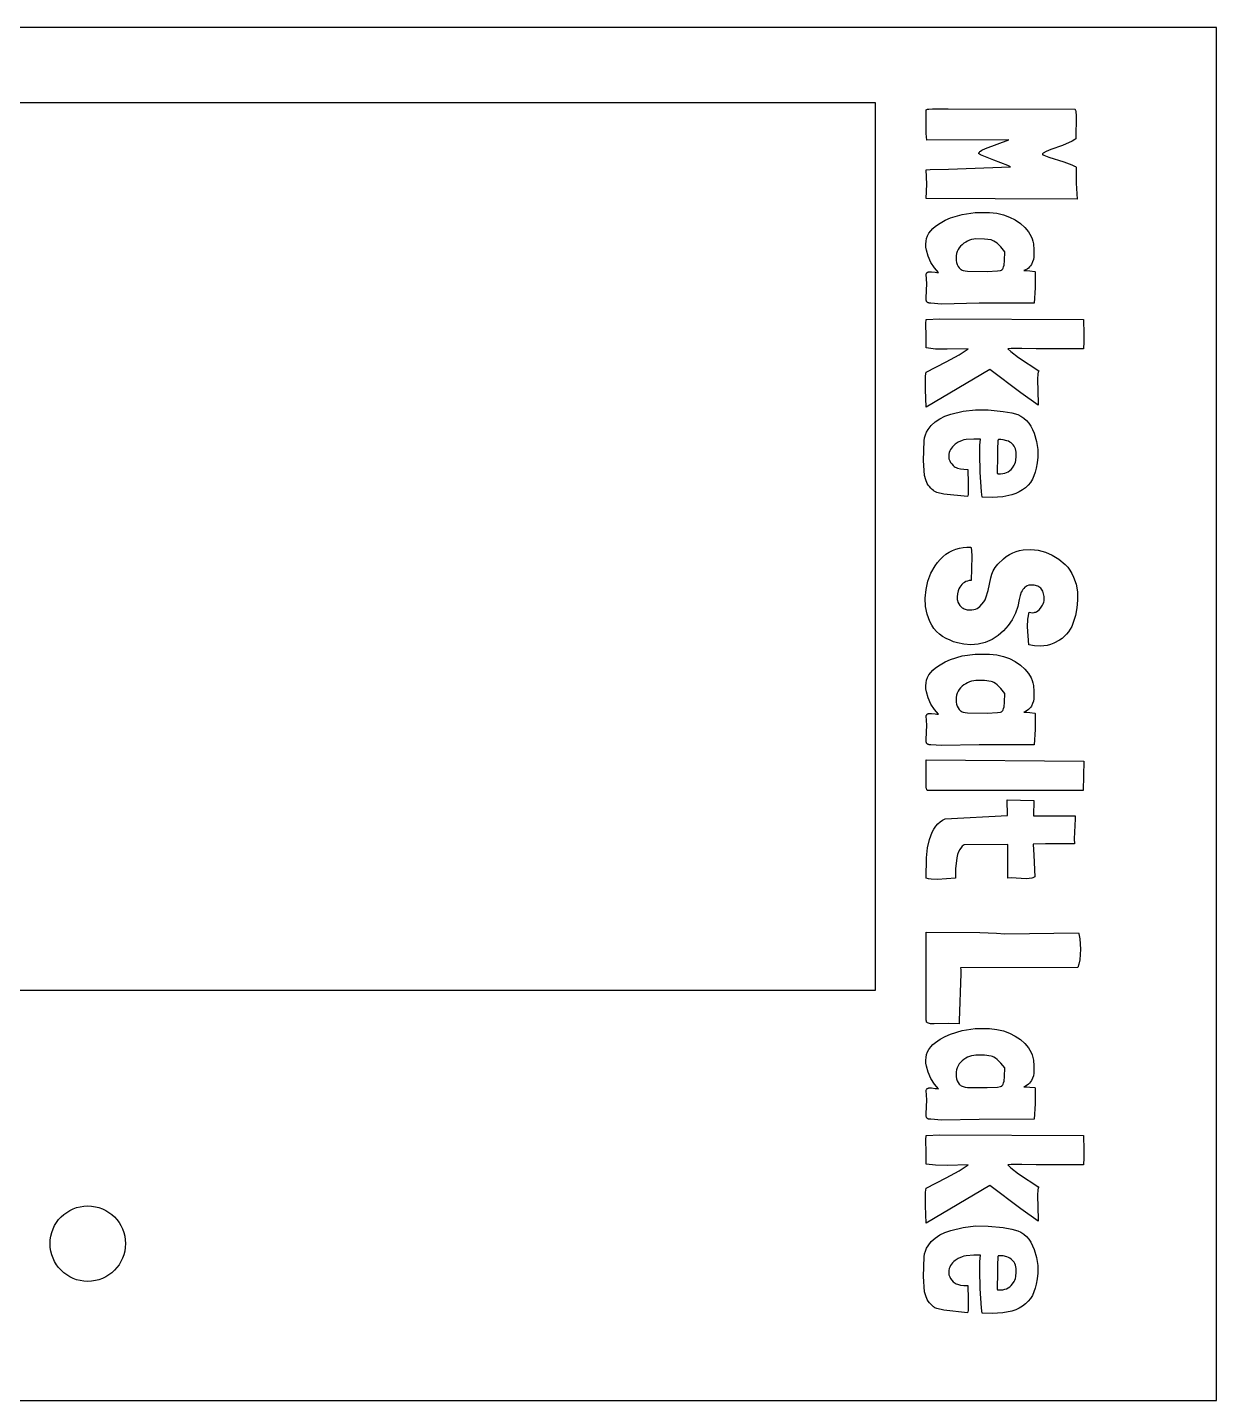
# Model space of a CAD drawing. Header units: millimetres. Extents: x -374 to 374, y -228 to 228.
# Drawn here: x -20 to 374, y -227.5 to 227.5 of the extents above; entities that cross this region are included whole.
import ezdxf

# ---------------------------------------------------------------- set-up
doc = ezdxf.new("R2010")
doc.units = ezdxf.units.MM
doc.layers.add('Default', color=7, linetype='Continuous')
doc.layers.add('Red', color=1, linetype='Continuous')

msp = doc.modelspace()

# ---------------------------------------------------------------- linework, layer by layer
at = {"layer": 'Default'}
for points in [[(-374, -227.5), (374, -227.5), (374, 227.5), (-374, 227.5)], [(-261, -91.5), (261, -91.5), (261, 202.5), (-261, 202.5)]]:
    msp.add_lwpolyline(points, close=True, dxfattribs=at)
msp.add_circle((0, -175.51), 12.5, dxfattribs=at)
at = {"layer": 'Red'}
for points in [[(277.75, 170.87), (277.97, 175.6), (277.82, 180.34), (279.07, 180.38), (285.19, 180.51), (305.73, 181.35), (304.86, 181.79), (300.22, 183.48), (296.31, 185.02), (295.77, 185.29), (295.42, 185.52), (295.31, 185.62), (295.27, 185.66), (295.24, 185.7), (295.24, 185.72), (295.23, 185.74), (295.22, 185.76), (295.22, 185.77), (295.23, 185.81), (295.24, 185.87), (295.26, 185.94), (295.29, 186.01), (295.33, 186.08), (295.44, 186.22), (295.58, 186.37), (295.76, 186.51), (296.23, 186.82), (297.47, 187.44), (305.23, 190.31), (278.04, 190.1), (277.77, 192.39), (277.82, 200.14), (277.83, 200.15), (277.83, 200.17), (277.83, 200.18), (277.84, 200.19), (277.85, 200.21), (277.86, 200.22), (277.89, 200.25), (277.93, 200.28), (278.04, 200.33), (278.18, 200.38), (278.37, 200.44), (278.65, 200.46), (279.89, 200.5), (285.07, 200.56), (327.03, 200.43), (327.05, 200.41), (327.07, 200.4), (327.11, 200.36), (327.14, 200.3), (327.17, 200.24), (327.23, 200.08), (327.33, 199.64), (327.45, 198.25), (327.39, 190.67), (327.39, 190.6), (327.07, 190.34), (326.12, 189.77), (322.98, 188.43), (319.13, 187.02), (317.52, 186.36), (316.56, 185.87), (316.48, 185.77), (316.41, 185.68), (316.36, 185.6), (316.32, 185.52), (316.31, 185.48), (316.31, 185.47), (316.31, 185.46), (316.31, 185.45), (316.31, 185.44), (316.32, 185.43), (316.32, 185.42), (316.33, 185.41), (316.34, 185.38), (316.37, 185.36), (316.43, 185.31), (316.52, 185.26), (316.76, 185.14), (318.48, 184.55), (323.44, 183.01), (326.07, 182.02), (326.95, 181.59), (327.28, 181.39), (327.54, 181.2), (327.53, 175.89), (327.82, 170.59), (300.64, 170.66)], [(277.97, 142.61), (277.75, 145.69), (277.81, 145.85), (277.88, 145.99), (277.96, 146.11), (278.06, 146.22), (278.16, 146.31), (278.28, 146.39), (278.41, 146.45), (278.55, 146.5), (278.7, 146.53), (278.86, 146.55), (279.54, 146.54), (280.75, 146.39), (281.37, 146.3), (281.84, 146.27), (280.51, 147.83), (279.37, 149.65), (278.44, 151.7), (277.87, 153.74), (277.73, 154.73), (277.68, 155.71), (277.74, 156.66), (277.94, 157.58), (278.26, 158.46), (278.72, 159.3), (279.3, 160.11), (280.02, 160.87), (280.87, 161.6), (282.42, 162.68), (284.06, 163.61), (285.82, 164.4), (289.68, 165.56), (294.01, 166.18), (298.82, 166.22), (301.17, 165.93), (303.36, 165.42), (305.4, 164.69), (307.28, 163.73), (309, 162.55), (310.47, 161.23), (311.65, 159.81), (312.53, 158.28), (312.87, 157.47), (313.13, 156.64), (313.32, 155.79), (313.49, 153.83), (313.44, 151.38), (313.33, 150.58), (313.07, 149.79), (312.64, 148.96), (312.36, 148.53), (312.04, 148.14), (311.65, 147.78), (311.22, 147.45), (310.72, 147.17), (310.18, 146.91), (311.08, 146.92), (312.14, 146.82), (313.77, 146.63), (313.83, 146.63), (313.84, 146.63), (313.84, 146.63), (313.84, 146.63), (313.84, 146.63), (313.84, 146.63), (313.84, 146.62), (313.84, 146.62), (313.84, 146.62), (313.84, 146.62), (313.84, 146.62), (313.85, 146.6), (313.86, 146.55), (313.88, 146.07), (313.89, 141.23), (313.55, 136.15), (295.31, 136.11), (282.83, 135.85), (279.3, 136.15), (278.75, 136.18), (278.62, 136.2), (278.51, 136.23), (278.4, 136.28), (278.3, 136.33), (278.21, 136.39), (278.12, 136.46), (278.04, 136.54), (277.97, 136.63), (277.91, 136.73), (277.85, 136.84), (277.75, 137.08), (277.75, 137.95)], [(303.86, 153.15), (302.52, 154.77), (301.31, 155.97), (300.76, 156.4), (300.24, 156.73), (299.76, 156.96), (299.3, 157.08), (297.1, 157.39), (294.27, 157.43), (293.55, 157.34), (292.85, 157.19), (292.17, 156.97), (291.51, 156.7), (290.88, 156.36), (290.26, 155.97), (289.67, 155.51), (289.16, 155.01), (288.72, 154.47), (288.36, 153.88), (288.09, 153.25), (287.89, 152.58), (287.77, 151.86), (287.72, 151.1), (287.76, 150.3), (287.89, 149.58), (288.09, 148.92), (288.39, 148.34), (288.76, 147.82), (288.98, 147.59), (289.2, 147.4), (289.44, 147.24), (289.71, 147.1), (290, 146.98), (290.69, 146.8), (291.48, 146.7), (298.04, 146.64), (301.38, 146.82), (302.39, 147), (302.73, 147.1), (302.85, 147.16), (302.91, 147.19), (302.96, 147.23), (303.02, 147.28), (303.11, 147.4), (303.21, 147.55), (303.3, 147.73), (303.45, 148.18), (303.58, 148.76), (303.77, 150.27)], [(329.9, 130.77), (330.01, 125.89), (330.05, 123.38), (329.9, 121.02), (314.19, 121.02), (309.53, 121.11), (307.16, 121.16), (305.91, 121.13), (304.87, 121.02), (305.79, 120.09), (308.41, 118.1), (315.13, 113.7), (315.1, 113.68), (315.08, 113.66), (315.04, 113.61), (315, 113.55), (314.97, 113.47), (314.9, 113.28), (314.8, 112.73), (314.7, 110.98), (314.91, 102.94), (314.91, 102.36), (309.14, 106.47), (298.84, 114.2), (277.82, 101.72), (277.62, 107.51), (277.52, 110.52), (277.6, 112.04), (277.82, 113.27), (284.42, 116.75), (288.67, 119.02), (291.67, 121.02), (284.73, 120.88), (280.85, 120.93), (277.82, 121.3), (277.77, 126.04), (277.67, 128.46), (277.68, 129.79), (277.74, 130.32), (277.82, 130.77), (282.3, 130.98)], [(276.89, 84), (277.11, 90.53), (277.29, 91.51), (277.57, 92.47), (277.94, 93.38), (278.4, 94.26), (279.5, 95.61), (280.8, 96.79), (282.31, 97.8), (284.02, 98.66), (285.93, 99.34), (290.01, 100.31), (294.16, 100.79), (298.32, 100.78), (303.33, 100.26), (306.15, 99.77), (308.17, 99.21), (309.19, 98.68), (310.13, 98.04), (310.99, 97.27), (311.76, 96.39), (312.46, 95.39), (313.07, 94.26), (313.59, 93.02), (314.39, 90.31), (314.78, 87.66), (314.78, 85.12), (314.57, 83.28), (314.19, 81.49), (313.9, 80.16), (313.5, 78.93), (312.98, 77.8), (312.35, 76.76), (311.6, 75.83), (310.73, 74.98), (309.76, 74.24), (308.66, 73.59), (307.45, 73.04), (306.13, 72.58), (303.14, 71.97), (299.69, 71.74), (296.4, 71.88), (296.11, 73.59), (295.71, 80.1), (295.55, 86.17), (295.6, 89.07), (295.83, 91.1), (293.61, 91.1), (291.05, 90.94), (290.3, 90.8), (289.69, 90.6), (288.44, 90.04), (287.39, 89.37), (286.94, 88.99), (286.54, 88.58), (286.18, 88.14), (285.88, 87.67), (285.63, 87.18), (285.43, 86.65), (285.34, 86.08), (285.29, 85.39), (285.28, 85), (285.29, 84.79), (285.33, 84.58), (285.39, 84.35), (285.58, 83.88), (285.87, 83.38), (286.27, 82.85), (286.76, 82.3), (287.06, 82.05), (287.4, 81.83), (287.78, 81.64), (288.19, 81.47), (289.13, 81.22), (290.22, 81.09), (291.6, 81.06), (291.66, 76.51), (291.76, 74.04), (291.7, 72.77), (291.6, 72.33), (291.53, 72.16), (291.45, 72.02), (283.6, 72.88), (281.37, 73.42), (280.67, 73.72), (280.43, 73.87), (280.34, 73.95), (280.26, 74.03), (279.76, 74.43), (279.29, 74.88), (278.87, 75.36), (278.5, 75.87), (278.17, 76.43), (277.64, 77.65), (277.29, 79.02)], [(301.43, 84.14), (301.32, 81.2), (301.29, 80.46), (301.28, 80.05), (301.31, 79.88), (301.33, 79.81), (301.34, 79.78), (301.36, 79.75), (301.37, 79.73), (301.4, 79.71), (301.42, 79.69), (301.46, 79.68), (301.49, 79.66), (301.58, 79.64), (301.68, 79.63), (302.44, 79.63), (303.15, 79.68), (303.82, 79.81), (304.44, 80.01), (305, 80.29), (305.52, 80.64), (306, 81.07), (306.42, 81.57), (306.95, 82.42), (307.19, 82.88), (307.38, 83.41), (307.52, 84.01), (307.66, 85.44), (307.61, 86.75), (307.51, 87.31), (307.37, 87.83), (307.18, 88.31), (306.94, 88.75), (306.65, 89.15), (306.32, 89.51), (305.94, 89.84), (305.51, 90.12), (305.03, 90.36), (304.51, 90.56), (303.32, 90.84), (302.58, 90.93), (302, 90.95), (301.87, 90.93), (301.81, 90.91), (301.76, 90.89), (301.72, 90.87), (301.67, 90.84), (301.64, 90.81), (301.6, 90.77), (301.58, 90.73), (301.55, 90.68), (301.53, 90.63), (301.52, 90.56), (301.49, 90.32), (301.43, 88)], [(292.89, 52.15), (292.67, 44.26), (292.06, 44.19), (291.49, 44.05), (290.96, 43.86), (290.47, 43.61), (290.03, 43.3), (289.62, 42.93), (289.26, 42.5), (288.94, 42.01), (288.66, 41.46), (288.43, 40.86), (288.18, 39.87), (288.05, 38.79), (288.04, 38.22), (288.07, 37.93), (288.12, 37.64), (288.31, 37.07), (288.6, 36.51), (288.99, 35.95), (289.48, 35.43), (289.75, 35.21), (290.04, 35.02), (290.34, 34.86), (290.67, 34.73), (291.01, 34.63), (291.36, 34.56), (292.13, 34.5), (292.87, 34.54), (293.54, 34.63), (294.15, 34.79), (294.7, 35), (295.18, 35.28), (295.59, 35.62), (296.29, 36.38), (296.87, 37.12), (297.31, 37.84), (297.6, 38.52), (298.32, 40.9), (299.18, 45.13), (299.5, 46.3), (299.99, 47.44), (300.67, 48.56), (301.53, 49.66), (303.37, 51.46), (304.35, 52.21), (305.38, 52.85), (306.46, 53.38), (307.58, 53.82), (308.75, 54.15), (309.96, 54.37), (312.52, 54.52), (314.95, 54.27), (317.3, 53.65), (319.58, 52.65), (321.79, 51.28), (323.81, 49.58), (324.68, 48.63), (325.44, 47.61), (326.1, 46.53), (326.66, 45.37), (327.46, 42.98), (327.89, 40.44), (327.95, 37.76), (327.73, 35.13), (327.24, 32.61), (326.03, 29.05), (324.92, 27.25), (324.28, 26.45), (323.57, 25.72), (322.8, 25.05), (321.98, 24.46), (320.07, 23.44), (318.96, 23.02), (317.87, 22.73), (316.78, 22.57), (315.71, 22.53), (313.68, 22.62), (311.83, 22.88), (311.83, 22.95), (311.32, 28.84), (311.47, 31.42), (311.9, 33.71), (312.46, 33.6), (313.02, 33.57), (313.57, 33.64), (313.84, 33.7), (314.1, 33.79), (314.34, 33.9), (314.82, 34.19), (315.26, 34.57), (315.67, 35.04), (316.34, 36.08), (316.58, 36.56), (316.76, 37.02), (316.87, 37.45), (316.92, 37.85), (316.87, 38.9), (316.7, 39.86), (316.57, 40.28), (316.41, 40.68), (316.21, 41.03), (315.99, 41.36), (315.73, 41.65), (315.45, 41.9), (315.13, 42.12), (314.78, 42.31), (314.4, 42.46), (313.99, 42.58), (313.55, 42.66), (313.07, 42.71), (311.76, 42.68), (311.31, 42.5), (310.89, 42.26), (310.51, 41.98), (310.16, 41.64), (309.85, 41.26), (309.57, 40.82), (309.32, 40.34), (308.92, 39.22), (308.65, 37.91), (308.15, 35.58), (307.36, 33.36), (306.31, 31.24), (304.99, 29.28), (303.45, 27.53), (301.68, 26), (299.61, 24.66), (297.38, 23.69), (295.05, 23.13), (292.61, 22.97), (290.27, 23.12), (288.13, 23.54), (286.88, 23.95), (285.71, 24.46), (284.42, 25.04), (283.24, 25.71), (282.18, 26.49), (281.22, 27.38), (280.38, 28.36), (279.66, 29.45), (279.04, 30.62), (278.11, 33.06), (277.59, 35.63), (277.47, 38.38), (277.74, 41.24), (278.38, 44.02), (279.38, 46.7), (280.73, 49.13), (281.52, 50.21), (282.38, 51.2), (283.33, 52.1), (284.36, 52.92), (285.44, 53.62), (286.54, 54.19), (287.67, 54.64), (288.83, 54.97), (290.02, 55.16), (291.24, 55.23), (292.6, 55.23), (292.64, 55.17), (292.67, 55.09), (292.73, 54.88), (292.82, 54.25)], [(277.97, -3.73), (277.75, -0.65), (277.81, -0.49), (277.88, -0.36), (277.96, -0.23), (278.06, -0.12), (278.16, -0.03), (278.28, 0.05), (278.41, 0.11), (278.55, 0.16), (278.7, 0.19), (278.86, 0.21), (279.54, 0.2), (280.75, 0.05), (281.37, -0.04), (281.84, -0.07), (280.51, 1.49), (279.37, 3.31), (278.44, 5.36), (277.87, 7.39), (277.73, 8.39), (277.68, 9.37), (277.74, 10.32), (277.94, 11.24), (278.26, 12.12), (278.72, 12.96), (279.3, 13.76), (280.02, 14.53), (280.87, 15.26), (282.42, 16.34), (284.06, 17.27), (285.82, 18.06), (289.68, 19.22), (294.01, 19.83), (298.82, 19.87), (301.17, 19.59), (303.36, 19.08), (305.4, 18.35), (307.28, 17.39), (309, 16.21), (310.47, 14.89), (311.65, 13.47), (312.53, 11.94), (312.87, 11.13), (313.13, 10.3), (313.32, 9.45), (313.49, 7.49), (313.44, 5.04), (313.33, 4.24), (313.07, 3.45), (312.64, 2.61), (312.36, 2.19), (312.04, 1.79), (311.65, 1.44), (311.22, 1.11), (310.72, 0.82), (310.18, 0.57), (311.08, 0.58), (312.14, 0.48), (313.77, 0.29), (313.83, 0.28), (313.84, 0.28), (313.84, 0.28), (313.84, 0.28), (313.84, 0.28), (313.84, 0.28), (313.84, 0.28), (313.84, 0.28), (313.84, 0.28), (313.84, 0.28), (313.84, 0.27), (313.85, 0.26), (313.86, 0.21), (313.88, -0.27), (313.89, -5.12), (313.55, -10.19), (295.31, -10.23), (282.83, -10.49), (279.3, -10.19), (278.75, -10.17), (278.62, -10.14), (278.51, -10.11), (278.4, -10.06), (278.3, -10.01), (278.21, -9.95), (278.12, -9.88), (278.04, -9.8), (277.97, -9.71), (277.91, -9.61), (277.85, -9.5), (277.75, -9.26), (277.75, -8.4)], [(303.86, 6.81), (302.52, 8.43), (301.31, 9.63), (300.76, 10.06), (300.24, 10.39), (299.76, 10.61), (299.3, 10.74), (297.1, 11.05), (294.27, 11.09), (293.55, 11), (292.85, 10.84), (292.17, 10.63), (291.51, 10.36), (290.88, 10.02), (290.26, 9.63), (289.67, 9.17), (289.16, 8.67), (288.72, 8.13), (288.36, 7.54), (288.09, 6.91), (287.89, 6.23), (287.77, 5.52), (287.72, 4.76), (287.76, 3.96), (287.89, 3.24), (288.09, 2.58), (288.39, 2), (288.76, 1.48), (288.98, 1.25), (289.2, 1.06), (289.44, 0.9), (289.71, 0.76), (290, 0.64), (290.69, 0.46), (291.48, 0.36), (298.04, 0.3), (301.38, 0.48), (302.39, 0.65), (302.73, 0.76), (302.85, 0.82), (302.91, 0.85), (302.96, 0.89), (303.02, 0.94), (303.11, 1.06), (303.21, 1.21), (303.3, 1.39), (303.45, 1.84), (303.58, 2.42), (303.77, 3.93)], [(329.76, -25.4), (278.25, -25.33), (278.23, -25.32), (278.21, -25.31), (278.19, -25.3), (278.17, -25.29), (278.15, -25.27), (278.13, -25.25), (278.09, -25.2), (278.06, -25.14), (277.99, -24.98), (277.93, -24.77), (277.84, -24.2), (277.75, -22.48), (277.82, -15.21), (329.98, -15.64)], [(327.18, -34.79), (326.82, -41.39), (326.89, -43.04), (317.28, -43.04), (313.26, -43.12), (313.44, -46.76), (313.84, -53.95), (313.63, -54.1), (313.39, -54.23), (313.1, -54.34), (312.76, -54.43), (311.95, -54.55), (310.97, -54.59), (305.94, -54.31), (304.87, -54.38), (304.87, -43.26), (290.38, -43.33), (290.05, -43.57), (289.75, -43.85), (289.47, -44.15), (288.96, -44.85), (288.55, -45.67), (288.22, -46.61), (287.98, -47.67), (287.46, -51.26), (287.51, -54.38), (281.59, -54.88), (279.45, -54.76), (278.57, -54.6), (277.82, -54.38), (277.86, -47.71), (278.24, -44.4), (278.89, -41.54), (279.8, -39.15), (280.36, -38.13), (280.98, -37.22), (281.67, -36.42), (282.42, -35.74), (283.25, -35.17), (284.14, -34.72), (304.73, -33.58), (304.65, -28.41), (313.41, -28.63), (313.33, -33.72), (327.11, -33.79)], [(285.07, -102.51), (280.43, -102.72), (279.65, -102.72), (279.23, -102.68), (278.85, -102.58), (278.51, -102.45), (278.23, -102.31), (278.13, -102.24), (278.04, -102.18), (277.97, -102.11), (277.95, -102.08), (277.92, -102.04), (277.91, -102.01), (277.9, -101.98), (277.86, -101.83), (277.83, -101.43), (277.75, -72.31), (295.61, -72.44), (301.07, -72.62), (303.86, -72.89), (328.25, -72.53), (328.41, -72.89), (328.54, -73.35), (328.74, -74.52), (328.9, -77.91), (328.68, -81.48), (328.42, -82.87), (328.04, -84.01), (289.16, -84.08), (289.19, -84.22), (289.25, -84.62), (289.3, -85.94), (288.73, -101.72), (288.73, -102.66)], [(277.97, -127.84), (277.75, -124.75), (277.81, -124.6), (277.88, -124.46), (277.96, -124.34), (278.06, -124.23), (278.16, -124.13), (278.28, -124.06), (278.41, -123.99), (278.55, -123.94), (278.7, -123.91), (278.86, -123.89), (279.54, -123.9), (280.75, -124.05), (281.37, -124.15), (281.84, -124.18), (280.51, -122.62), (279.37, -120.79), (278.44, -118.74), (277.87, -116.71), (277.73, -115.71), (277.68, -114.73), (277.74, -113.78), (277.94, -112.86), (278.26, -111.99), (278.72, -111.14), (279.3, -110.34), (280.02, -109.57), (280.87, -108.84), (282.42, -107.76), (284.06, -106.84), (285.82, -106.05), (289.68, -104.88), (294.01, -104.27), (298.82, -104.23), (301.17, -104.51), (303.36, -105.02), (305.4, -105.75), (307.28, -106.71), (309, -107.89), (310.47, -109.21), (311.65, -110.64), (312.53, -112.17), (312.87, -112.97), (313.13, -113.8), (313.32, -114.66), (313.49, -116.61), (313.44, -119.06), (313.33, -119.86), (313.07, -120.66), (312.64, -121.49), (312.36, -121.91), (312.04, -122.31), (311.65, -122.67), (311.22, -122.99), (310.72, -123.28), (310.18, -123.53), (311.08, -123.52), (312.14, -123.63), (313.77, -123.82), (313.83, -123.82), (313.84, -123.82), (313.84, -123.82), (313.84, -123.82), (313.84, -123.82), (313.84, -123.82), (313.84, -123.82), (313.84, -123.82), (313.84, -123.82), (313.84, -123.82), (313.84, -123.83), (313.85, -123.84), (313.86, -123.9), (313.88, -124.38), (313.89, -129.22), (313.55, -134.29), (295.31, -134.34), (282.83, -134.6), (279.3, -134.3), (278.75, -134.27), (278.62, -134.24), (278.51, -134.21), (278.4, -134.17), (278.3, -134.11), (278.21, -134.05), (278.12, -133.98), (278.04, -133.9), (277.97, -133.81), (277.91, -133.71), (277.85, -133.6), (277.75, -133.36), (277.75, -132.5)], [(303.86, -117.29), (302.52, -115.67), (301.31, -114.48), (300.76, -114.04), (300.24, -113.71), (299.76, -113.49), (299.3, -113.36), (297.1, -113.06), (294.27, -113.02), (293.55, -113.11), (292.85, -113.26), (292.17, -113.47), (291.51, -113.75), (290.88, -114.08), (290.26, -114.48), (289.67, -114.93), (289.16, -115.43), (288.72, -115.98), (288.36, -116.56), (288.09, -117.2), (287.89, -117.87), (287.77, -118.59), (287.72, -119.35), (287.76, -120.14), (287.89, -120.87), (288.09, -121.52), (288.39, -122.11), (288.76, -122.62), (288.98, -122.85), (289.2, -123.04), (289.44, -123.2), (289.71, -123.34), (290, -123.47), (290.69, -123.64), (291.48, -123.74), (298.04, -123.8), (301.38, -123.62), (302.39, -123.45), (302.73, -123.34), (302.85, -123.28), (302.91, -123.25), (302.96, -123.21), (303.02, -123.16), (303.11, -123.04), (303.21, -122.89), (303.3, -122.71), (303.45, -122.26), (303.58, -121.69), (303.77, -120.17)], [(329.9, -139.67), (330.01, -144.56), (330.05, -147.07), (329.9, -149.43), (314.19, -149.43), (309.53, -149.33), (307.16, -149.28), (305.91, -149.31), (304.87, -149.43), (305.79, -150.35), (308.41, -152.34), (315.13, -156.75), (315.1, -156.76), (315.08, -156.78), (315.04, -156.83), (315, -156.9), (314.97, -156.97), (314.9, -157.17), (314.8, -157.72), (314.7, -159.47), (314.91, -167.51), (314.91, -168.08), (309.14, -163.97), (298.84, -156.24), (277.82, -168.73), (277.62, -162.94), (277.52, -159.93), (277.6, -158.4), (277.82, -157.18), (284.42, -153.7), (288.67, -151.43), (291.67, -149.43), (284.73, -149.56), (280.85, -149.52), (277.82, -149.14), (277.77, -144.4), (277.67, -141.99), (277.68, -140.66), (277.74, -140.12), (277.82, -139.67), (282.3, -139.46)], [(276.89, -186.44), (277.11, -179.92), (277.29, -178.93), (277.57, -177.98), (277.94, -177.06), (278.4, -176.19), (279.5, -174.84), (280.8, -173.66), (282.31, -172.64), (284.02, -171.79), (285.93, -171.1), (290.01, -170.14), (294.16, -169.65), (298.32, -169.67), (303.33, -170.19), (306.15, -170.67), (308.17, -171.24), (309.19, -171.76), (310.13, -172.41), (310.99, -173.17), (311.76, -174.06), (312.46, -175.06), (313.07, -176.18), (313.59, -177.42), (314.39, -180.14), (314.78, -182.79), (314.78, -185.33), (314.57, -187.17), (314.19, -188.96), (313.9, -190.28), (313.5, -191.51), (312.98, -192.64), (312.35, -193.68), (311.6, -194.62), (310.73, -195.46), (309.76, -196.21), (308.66, -196.86), (307.45, -197.41), (306.13, -197.86), (303.14, -198.48), (299.69, -198.71), (296.4, -198.57), (296.11, -196.85), (295.71, -190.35), (295.55, -184.27), (295.6, -181.38), (295.83, -179.34), (293.61, -179.34), (291.05, -179.51), (290.3, -179.64), (289.69, -179.84), (288.44, -180.4), (287.39, -181.08), (286.94, -181.46), (286.54, -181.87), (286.18, -182.31), (285.88, -182.77), (285.63, -183.27), (285.43, -183.79), (285.34, -184.36), (285.29, -185.05), (285.28, -185.45), (285.29, -185.65), (285.33, -185.87), (285.39, -186.09), (285.58, -186.56), (285.87, -187.06), (286.27, -187.59), (286.76, -188.14), (287.06, -188.39), (287.4, -188.61), (287.78, -188.81), (288.19, -188.97), (289.13, -189.22), (290.22, -189.36), (291.6, -189.39), (291.66, -193.94), (291.76, -196.41), (291.7, -197.68), (291.6, -198.12), (291.53, -198.29), (291.45, -198.42), (283.6, -197.56), (281.37, -197.03), (280.67, -196.73), (280.43, -196.57), (280.34, -196.5), (280.26, -196.42), (279.76, -196.01), (279.29, -195.57), (278.87, -195.09), (278.5, -194.57), (278.17, -194.02), (277.64, -192.8), (277.29, -191.43)], [(301.43, -186.3), (301.32, -189.25), (301.29, -189.98), (301.28, -190.39), (301.31, -190.57), (301.33, -190.64), (301.34, -190.66), (301.36, -190.69), (301.37, -190.71), (301.4, -190.73), (301.42, -190.75), (301.46, -190.77), (301.49, -190.78), (301.58, -190.8), (301.68, -190.82), (302.44, -190.82), (303.15, -190.77), (303.82, -190.64), (304.44, -190.43), (305, -190.16), (305.52, -189.8), (306, -189.38), (306.42, -188.88), (306.95, -188.02), (307.19, -187.56), (307.38, -187.03), (307.52, -186.43), (307.66, -185.01), (307.61, -183.7), (307.51, -183.14), (307.37, -182.62), (307.18, -182.13), (306.94, -181.69), (306.65, -181.29), (306.32, -180.93), (305.94, -180.61), (305.51, -180.33), (305.03, -180.09), (304.51, -179.88), (303.32, -179.6), (302.58, -179.52), (302, -179.5), (301.87, -179.52), (301.81, -179.53), (301.76, -179.55), (301.72, -179.58), (301.67, -179.6), (301.64, -179.64), (301.6, -179.67), (301.58, -179.72), (301.55, -179.76), (301.53, -179.81), (301.52, -179.88), (301.49, -180.12), (301.43, -182.44)]]:
    msp.add_lwpolyline(points, close=True, dxfattribs=at)

doc.saveas('drawing.dxf')
